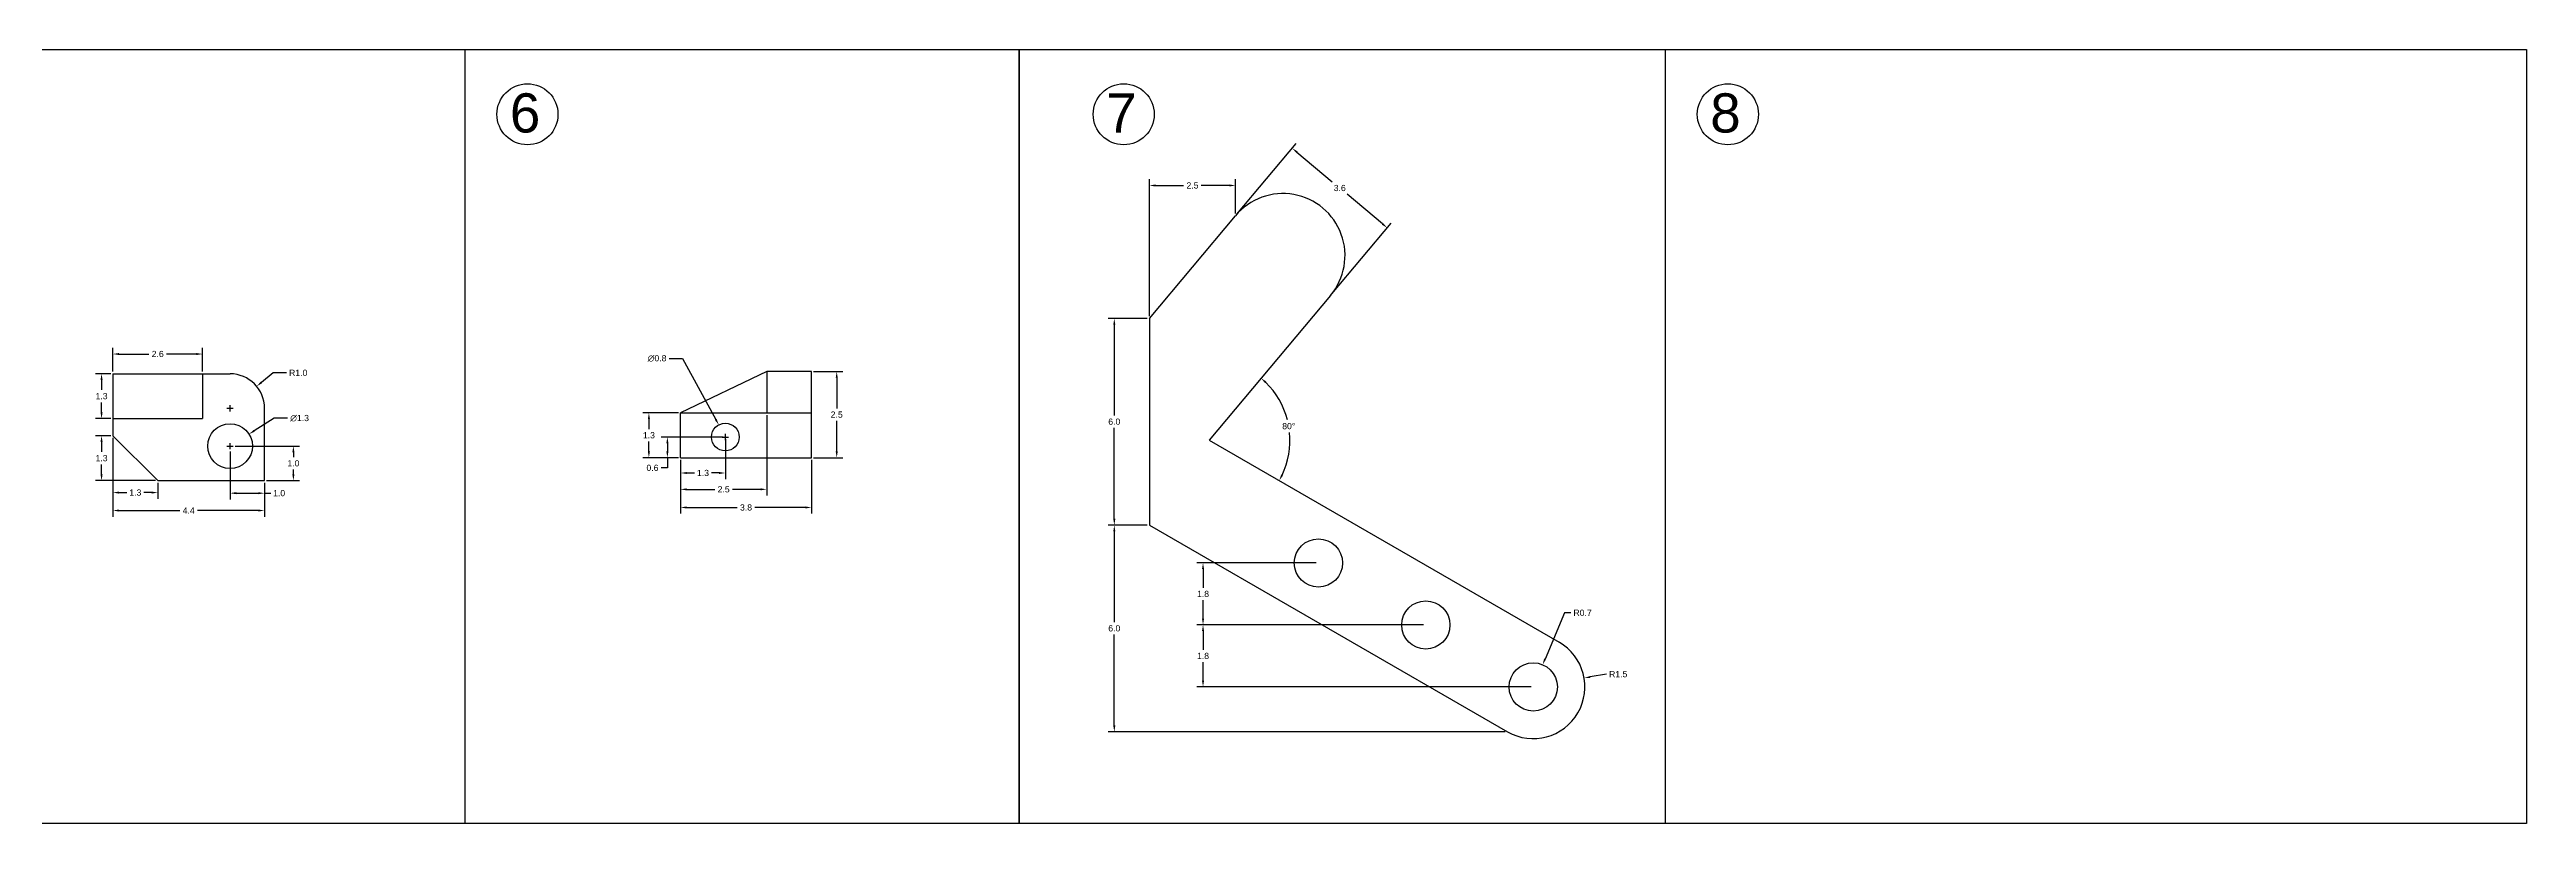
# Model space of a CAD drawing. Header units: inches. Extents: x 26 to 167, y 47 to 124.
# Drawn here: x 95.2 to 167.1, y 46.8 to 69.3 of the extents above; entities that cross this region are included whole.
import ezdxf

# ---------------------------------------------------------------- set-up
doc = ezdxf.new("R2010")
doc.units = ezdxf.units.IN
doc.header["$MEASUREMENT"] = 0
doc.layers.add('DIM', color=4, linetype='Continuous')
doc.styles.get("Standard").update_dxf_attribs({"font": 'arial.ttf'})
doc.dimstyles.get("Standard").update_dxf_attribs({"dimtxt": 0.18, "dimasz": 0.18, "dimexe": 0.18, "dimexo": 0.0625, "dimgap": 0.09, "dimtad": 0, "dimtih": 1, "dimtoh": 1, "dimdec": 1, "dimzin": 0, "dimdsep": 46, "dimtxsty": 'Standard', "dimcen": 0.09, "dimadec": 0, "dimazin": 0, "dimtfac": 1, "dimtdec": 1, "dimtofl": 0, "dimtmove": 0, "dimatfit": 3, "dimfxl": 1, "dimtolj": 1, "dimtzin": 0, "dimarcsym": 0})

# ---------------------------------------------------------------- blocks, each defined once
blk = doc.blocks.new('*D45')
at = {"layer": 'Defpoints', "color": 0, "transparency": 16777216}
for p in [(100.961, 58.111), (99.863, 57.415)]:
    blk.add_point(p, dxfattribs=at)
at = {"layer": 'DIM', "color": 0, "lineweight": -2, "transparency": 16777216}
for p, q in [((101.689, 58.573), (101.113, 58.208)), ((102.078, 58.573), (101.689, 58.573)), ((100.322, 57.763), (100.502, 57.763)), ((100.412, 57.673), (100.412, 57.853))]:
    blk.add_line(p, q, dxfattribs=at)
at = {"layer": 'DIM', "color": 0, "transparency": 16777216}
blk.add_solid([(101.097, 58.233), (101.129, 58.182), (100.961, 58.111)], dxfattribs=at)
at = {"layer": 'DIM', "color": 0, "transparency": 16777216, "insert": (102.43, 58.573), "char_height": 0.18, "attachment_point": 5}
blk.add_mtext('\\A1;∅1.3', dxfattribs=at)
blk = doc.blocks.new('*D46')
at = {"layer": 'Defpoints', "color": 0, "transparency": 16777216}
for p in [(101.184, 59.498), (100.412, 58.863)]:
    blk.add_point(p, dxfattribs=at)
at = {"layer": 'DIM', "color": 0, "lineweight": -2, "transparency": 16777216}
for p, q in [((101.661, 59.89), (101.323, 59.613)), ((102.051, 59.89), (101.661, 59.89)), ((100.412, 58.773), (100.412, 58.953)), ((100.322, 58.863), (100.502, 58.863))]:
    blk.add_line(p, q, dxfattribs=at)
at = {"layer": 'DIM', "color": 0, "transparency": 16777216}
blk.add_solid([(101.304, 59.636), (101.343, 59.59), (101.184, 59.498)], dxfattribs=at)
at = {"layer": 'DIM', "color": 0, "transparency": 16777216, "insert": (102.39, 59.89), "char_height": 0.18, "attachment_point": 5}
blk.add_mtext('\\A1;R1.0', dxfattribs=at)
blk = doc.blocks.new('*D47')
at = {"layer": 'Defpoints', "color": 0, "transparency": 16777216}
for p in [(99.612, 60.437), (97.012, 59.863), (99.612, 59.863)]:
    blk.add_point(p, dxfattribs=at)
at = {"layer": 'DIM', "color": 0, "lineweight": -2, "transparency": 16777216}
for p, q in [((97.012, 59.926), (97.012, 60.617)), ((97.192, 60.437), (98.057, 60.437)), ((99.432, 60.437), (98.567, 60.437)), ((99.612, 59.926), (99.612, 60.617))]:
    blk.add_line(p, q, dxfattribs=at)
at = {"layer": 'DIM', "color": 0, "transparency": 16777216}
for points in [[(97.192, 60.467), (97.192, 60.407), (97.012, 60.437)], [(99.432, 60.467), (99.432, 60.407), (99.612, 60.437)]]:
    blk.add_solid(points, dxfattribs=at)
at = {"layer": 'DIM', "color": 0, "transparency": 16777216, "insert": (98.312, 60.437), "char_height": 0.18, "attachment_point": 5}
blk.add_mtext('\\A1;2.6', dxfattribs=at)
blk = doc.blocks.new('*D48')
at = {"layer": 'Defpoints', "color": 0, "transparency": 16777216}
for p in [(97.012, 59.863), (96.682, 58.563), (97.012, 58.563)]:
    blk.add_point(p, dxfattribs=at)
at = {"layer": 'DIM', "color": 0, "lineweight": -2, "transparency": 16777216}
for p, q in [((96.949, 59.863), (96.502, 59.863)), ((96.682, 59.683), (96.682, 59.395)), ((96.682, 58.743), (96.682, 59.031)), ((96.949, 58.563), (96.502, 58.563))]:
    blk.add_line(p, q, dxfattribs=at)
at = {"layer": 'DIM', "color": 0, "transparency": 16777216}
for points in [[(96.652, 59.683), (96.712, 59.683), (96.682, 59.863)], [(96.652, 58.743), (96.712, 58.743), (96.682, 58.563)]]:
    blk.add_solid(points, dxfattribs=at)
at = {"layer": 'DIM', "color": 0, "transparency": 16777216, "insert": (96.682, 59.213), "char_height": 0.18, "attachment_point": 5}
blk.add_mtext('\\A1;1.3', dxfattribs=at)
blk = doc.blocks.new('*D49')
at = {"layer": 'Defpoints', "color": 0, "transparency": 16777216}
for p in [(97.012, 58.063), (96.682, 56.763), (98.312, 56.763)]:
    blk.add_point(p, dxfattribs=at)
at = {"layer": 'DIM', "color": 0, "lineweight": -2, "transparency": 16777216}
for p, q in [((96.949, 58.063), (96.502, 58.063)), ((96.682, 57.883), (96.682, 57.595)), ((96.682, 56.943), (96.682, 57.231)), ((98.249, 56.763), (96.502, 56.763))]:
    blk.add_line(p, q, dxfattribs=at)
at = {"layer": 'DIM', "color": 0, "transparency": 16777216}
for points in [[(96.652, 57.883), (96.712, 57.883), (96.682, 58.063)], [(96.652, 56.943), (96.712, 56.943), (96.682, 56.763)]]:
    blk.add_solid(points, dxfattribs=at)
at = {"layer": 'DIM', "color": 0, "transparency": 16777216, "insert": (96.682, 57.413), "char_height": 0.18, "attachment_point": 5}
blk.add_mtext('\\A1;1.3', dxfattribs=at)
blk = doc.blocks.new('*D50')
at = {"layer": 'Defpoints', "color": 0, "transparency": 16777216}
for p in [(97.012, 56.763), (97.012, 56.414), (98.312, 56.763)]:
    blk.add_point(p, dxfattribs=at)
at = {"layer": 'DIM', "color": 0, "lineweight": -2, "transparency": 16777216}
for p, q in [((97.012, 56.701), (97.012, 56.234)), ((97.192, 56.414), (97.417, 56.414)), ((98.132, 56.414), (97.907, 56.414)), ((98.312, 56.701), (98.312, 56.234))]:
    blk.add_line(p, q, dxfattribs=at)
at = {"layer": 'DIM', "color": 0, "transparency": 16777216}
for points in [[(97.192, 56.444), (97.192, 56.384), (97.012, 56.414)], [(98.132, 56.444), (98.132, 56.384), (98.312, 56.414)]]:
    blk.add_solid(points, dxfattribs=at)
at = {"layer": 'DIM', "color": 0, "transparency": 16777216, "insert": (97.662, 56.414), "char_height": 0.18, "attachment_point": 5}
blk.add_mtext('\\A1;1.3', dxfattribs=at)
blk = doc.blocks.new('*D51')
at = {"layer": 'Defpoints', "color": 0, "transparency": 16777216}
for p in [(97.012, 58.063), (101.412, 56.763), (101.412, 55.893)]:
    blk.add_point(p, dxfattribs=at)
at = {"layer": 'DIM', "color": 0, "lineweight": -2, "transparency": 16777216}
for p, q in [((97.012, 58.001), (97.012, 55.713)), ((101.412, 56.701), (101.412, 55.713)), ((97.192, 55.893), (98.955, 55.893)), ((101.232, 55.893), (99.469, 55.893))]:
    blk.add_line(p, q, dxfattribs=at)
at = {"layer": 'DIM', "color": 0, "transparency": 16777216}
for points in [[(97.192, 55.923), (97.192, 55.863), (97.012, 55.893)], [(101.232, 55.923), (101.232, 55.863), (101.412, 55.893)]]:
    blk.add_solid(points, dxfattribs=at)
at = {"layer": 'DIM', "color": 0, "transparency": 16777216, "insert": (99.212, 55.893), "char_height": 0.18, "attachment_point": 5}
blk.add_mtext('\\A1;4.4', dxfattribs=at)
blk = doc.blocks.new('*D52')
at = {"layer": 'Defpoints', "color": 0, "transparency": 16777216}
for p in [(100.412, 57.673), (101.412, 56.763), (101.412, 56.397)]:
    blk.add_point(p, dxfattribs=at)
at = {"layer": 'DIM', "color": 0, "lineweight": -2, "transparency": 16777216}
for p, q in [((100.412, 57.611), (100.412, 56.217)), ((100.592, 56.397), (101.232, 56.397)), ((101.412, 56.701), (101.412, 56.217)), ((101.412, 56.397), (101.592, 56.397))]:
    blk.add_line(p, q, dxfattribs=at)
at = {"layer": 'DIM', "color": 0, "transparency": 16777216}
for points in [[(100.592, 56.427), (100.592, 56.367), (100.412, 56.397)], [(101.232, 56.427), (101.232, 56.367), (101.412, 56.397)]]:
    blk.add_solid(points, dxfattribs=at)
at = {"layer": 'DIM', "color": 0, "transparency": 16777216, "insert": (101.837, 56.397), "char_height": 0.18, "attachment_point": 5}
blk.add_mtext('\\A1;1.0', dxfattribs=at)
blk = doc.blocks.new('*D53')
at = {"layer": 'Defpoints', "color": 0, "transparency": 16777216}
for p in [(100.502, 57.763), (101.412, 56.763), (102.25, 56.763)]:
    blk.add_point(p, dxfattribs=at)
at = {"layer": 'DIM', "color": 0, "lineweight": -2, "transparency": 16777216}
for p, q in [((100.564, 57.763), (102.43, 57.763)), ((102.25, 57.583), (102.25, 57.445)), ((102.25, 56.943), (102.25, 57.081)), ((101.474, 56.763), (102.43, 56.763))]:
    blk.add_line(p, q, dxfattribs=at)
at = {"layer": 'DIM', "color": 0, "transparency": 16777216}
for points in [[(102.22, 57.583), (102.28, 57.583), (102.25, 57.763)], [(102.22, 56.943), (102.28, 56.943), (102.25, 56.763)]]:
    blk.add_solid(points, dxfattribs=at)
at = {"layer": 'DIM', "color": 0, "transparency": 16777216, "insert": (102.25, 57.263), "char_height": 0.18, "attachment_point": 5}
blk.add_mtext('\\A1;1.0', dxfattribs=at)
blk = doc.blocks.new('*D67')
at = {"layer": 'Defpoints', "color": 0, "transparency": 16777216}
for p in [(127.096, 61.472), (126.077, 55.472), (127.096, 55.472)]:
    blk.add_point(p, dxfattribs=at)
at = {"layer": 'DIM', "color": 0, "lineweight": -2, "transparency": 16777216}
for p, q in [((127.033, 61.472), (125.897, 61.472)), ((126.077, 61.292), (126.077, 58.654)), ((126.077, 55.652), (126.077, 58.29)), ((127.033, 55.472), (125.897, 55.472))]:
    blk.add_line(p, q, dxfattribs=at)
at = {"layer": 'DIM', "color": 0, "transparency": 16777216}
for points in [[(126.047, 61.292), (126.107, 61.292), (126.077, 61.472)], [(126.047, 55.652), (126.107, 55.652), (126.077, 55.472)]]:
    blk.add_solid(points, dxfattribs=at)
at = {"layer": 'DIM', "color": 0, "transparency": 16777216, "insert": (126.077, 58.472), "char_height": 0.18, "attachment_point": 5}
blk.add_mtext('\\A1;6.0', dxfattribs=at)
blk = doc.blocks.new('*D68')
at = {"layer": 'Defpoints', "color": 0, "transparency": 16777216}
for p in [(129.596, 65.33), (129.596, 64.452), (127.096, 61.472)]:
    blk.add_point(p, dxfattribs=at)
at = {"layer": 'DIM', "color": 0, "lineweight": -2, "transparency": 16777216}
for p, q in [((127.096, 61.535), (127.096, 65.51)), ((129.596, 64.514), (129.596, 65.51)), ((127.276, 65.33), (128.09, 65.33)), ((129.416, 65.33), (128.602, 65.33))]:
    blk.add_line(p, q, dxfattribs=at)
at = {"layer": 'DIM', "color": 0, "transparency": 16777216}
for points in [[(127.276, 65.36), (127.276, 65.3), (127.096, 65.33)], [(129.416, 65.36), (129.416, 65.3), (129.596, 65.33)]]:
    blk.add_solid(points, dxfattribs=at)
at = {"layer": 'DIM', "color": 0, "transparency": 16777216, "insert": (128.346, 65.33), "char_height": 0.18, "attachment_point": 5}
blk.add_mtext('\\A1;2.5', dxfattribs=at)
blk = doc.blocks.new('*D64')
at = {"layer": 'Defpoints', "color": 0, "transparency": 16777216}
for p in [(129.596, 64.452), (133.999, 64.099), (132.353, 62.138)]:
    blk.add_point(p, dxfattribs=at)
at = {"layer": 'DIM', "color": 0, "lineweight": -2, "transparency": 16777216}
for p, q in [((129.636, 64.5), (131.357, 66.55)), ((131.379, 66.297), (132.403, 65.437)), ((133.861, 64.214), (132.837, 65.074)), ((132.394, 62.186), (134.114, 64.236))]:
    blk.add_line(p, q, dxfattribs=at)
at = {"layer": 'DIM', "color": 0, "transparency": 16777216}
for points in [[(131.398, 66.32), (131.36, 66.274), (131.241, 66.413)], [(133.88, 64.237), (133.842, 64.191), (133.999, 64.099)]]:
    blk.add_solid(points, dxfattribs=at)
at = {"layer": 'DIM', "color": 0, "transparency": 16777216, "insert": (132.62, 65.256), "char_height": 0.18, "attachment_point": 5}
blk.add_mtext('\\A1;3.6', dxfattribs=at)
blk = doc.blocks.new('*D69')
at = {"layer": 'Defpoints', "color": 0, "transparency": 16777216}
for p in [(127.096, 55.471), (126.077, 49.472), (137.486, 49.472)]:
    blk.add_point(p, dxfattribs=at)
at = {"layer": 'DIM', "color": 0, "lineweight": -2, "transparency": 16777216}
for p, q in [((127.033, 55.471), (125.897, 55.471)), ((126.077, 55.291), (126.077, 52.654)), ((126.077, 49.652), (126.077, 52.29)), ((137.423, 49.472), (125.897, 49.472))]:
    blk.add_line(p, q, dxfattribs=at)
at = {"layer": 'DIM', "color": 0, "transparency": 16777216}
for points in [[(126.047, 55.291), (126.107, 55.291), (126.077, 55.471)], [(126.047, 49.652), (126.107, 49.652), (126.077, 49.472)]]:
    blk.add_solid(points, dxfattribs=at)
at = {"layer": 'DIM', "color": 0, "transparency": 16777216, "insert": (126.077, 52.472), "char_height": 0.18, "attachment_point": 5}
blk.add_mtext('\\A1;6.0', dxfattribs=at)
blk = doc.blocks.new('*D70')
at = {"layer": 'Defpoints', "color": 0, "transparency": 16777216}
for p in [(128.652, 52.571), (135.118, 52.571), (138.236, 50.771)]:
    blk.add_point(p, dxfattribs=at)
at = {"layer": 'DIM', "color": 0, "lineweight": -2, "transparency": 16777216}
for p, q in [((135.056, 52.571), (128.472, 52.571)), ((128.652, 52.391), (128.652, 51.853)), ((128.652, 50.951), (128.652, 51.489)), ((138.173, 50.771), (128.472, 50.771))]:
    blk.add_line(p, q, dxfattribs=at)
at = {"layer": 'DIM', "color": 0, "transparency": 16777216}
for points in [[(128.622, 52.391), (128.682, 52.391), (128.652, 52.571)], [(128.622, 50.951), (128.682, 50.951), (128.652, 50.771)]]:
    blk.add_solid(points, dxfattribs=at)
at = {"layer": 'DIM', "color": 0, "transparency": 16777216, "insert": (128.652, 51.671), "char_height": 0.18, "attachment_point": 5}
blk.add_mtext('\\A1;1.8', dxfattribs=at)
blk = doc.blocks.new('*D71')
at = {"layer": 'Defpoints', "color": 0, "transparency": 16777216}
for p in [(128.652, 54.371), (132.001, 54.371), (135.118, 52.571)]:
    blk.add_point(p, dxfattribs=at)
at = {"layer": 'DIM', "color": 0, "lineweight": -2, "transparency": 16777216}
for p, q in [((131.938, 54.371), (128.472, 54.371)), ((128.652, 54.191), (128.652, 53.653)), ((128.652, 52.751), (128.652, 53.289)), ((135.056, 52.571), (128.472, 52.571))]:
    blk.add_line(p, q, dxfattribs=at)
at = {"layer": 'DIM', "color": 0, "transparency": 16777216}
for points in [[(128.622, 54.191), (128.682, 54.191), (128.652, 54.371)], [(128.622, 52.751), (128.682, 52.751), (128.652, 52.571)]]:
    blk.add_solid(points, dxfattribs=at)
at = {"layer": 'DIM', "color": 0, "transparency": 16777216, "insert": (128.652, 53.471), "char_height": 0.18, "attachment_point": 5}
blk.add_mtext('\\A1;1.8', dxfattribs=at)
blk = doc.blocks.new('*D72')
at = {"layer": 'Defpoints', "color": 0, "transparency": 16777216}
for p in [(132.353, 62.138), (128.827, 57.935), (128.827, 57.935), (131.173, 57.799), (138.986, 52.07)]:
    blk.add_point(p, dxfattribs=at)
at = {"layer": 'DIM', "color": 0, "lineweight": -2, "transparency": 16777216}
for start, end in [(14.54074, 45.60949), (334.39051, 5.52201)]:
    blk.add_arc((128.827, 57.935), 2.35, start, end, dxfattribs=at)
at = {"layer": 'DIM', "color": 0, "transparency": 16777216}
for points in [[(130.451, 59.592), (130.491, 59.637), (130.338, 59.735)], [(130.973, 56.906), (130.919, 56.934), (130.862, 56.761)]]:
    blk.add_solid(points, dxfattribs=at)
at = {"layer": 'DIM', "color": 0, "transparency": 16777216, "insert": (131.141, 58.343), "char_height": 0.18, "attachment_point": 5}
blk.add_mtext('\\A1;80°', dxfattribs=at)
blk = doc.blocks.new('*D65')
at = {"layer": 'Defpoints', "color": 0, "transparency": 16777216}
for p in [(138.236, 50.771), (139.714, 51.029)]:
    blk.add_point(p, dxfattribs=at)
at = {"layer": 'DIM', "color": 0, "lineweight": -2, "transparency": 16777216}
blk.add_line((140.361, 51.142), (139.891, 51.06), dxfattribs=at)
at = {"layer": 'DIM', "color": 0, "transparency": 16777216}
blk.add_solid([(139.886, 51.09), (139.896, 51.031), (139.714, 51.029)], dxfattribs=at)
at = {"layer": 'DIM', "color": 0, "transparency": 16777216, "insert": (140.702, 51.142), "char_height": 0.18, "attachment_point": 5}
blk.add_mtext('\\A1;R1.5', dxfattribs=at)
blk = doc.blocks.new('*D66')
at = {"layer": 'Defpoints', "color": 0, "transparency": 16777216}
for p in [(138.509, 51.416), (138.236, 50.771)]:
    blk.add_point(p, dxfattribs=at)
at = {"layer": 'DIM', "color": 0, "lineweight": -2, "transparency": 16777216}
for p, q in [((139.148, 52.923), (138.579, 51.582)), ((139.328, 52.923), (139.148, 52.923))]:
    blk.add_line(p, q, dxfattribs=at)
at = {"layer": 'DIM', "color": 0, "transparency": 16777216}
blk.add_solid([(138.552, 51.593), (138.607, 51.57), (138.509, 51.416)], dxfattribs=at)
at = {"layer": 'DIM', "color": 0, "transparency": 16777216, "insert": (139.668, 52.923), "char_height": 0.18, "attachment_point": 5}
blk.add_mtext('\\A1;R0.7', dxfattribs=at)
blk = doc.blocks.new('*D73')
at = {"layer": 'Defpoints', "color": 0, "transparency": 16777216}
for p in [(113.488, 57.427), (117.288, 57.427), (117.288, 55.982)]:
    blk.add_point(p, dxfattribs=at)
at = {"layer": 'DIM', "color": 0, "lineweight": -2, "transparency": 16777216}
for p, q in [((113.488, 57.365), (113.488, 55.802)), ((117.288, 57.365), (117.288, 55.802)), ((113.668, 55.982), (115.134, 55.982)), ((117.108, 55.982), (115.642, 55.982))]:
    blk.add_line(p, q, dxfattribs=at)
at = {"layer": 'DIM', "color": 0, "transparency": 16777216}
for points in [[(113.668, 56.012), (113.668, 55.952), (113.488, 55.982)], [(117.108, 56.012), (117.108, 55.952), (117.288, 55.982)]]:
    blk.add_solid(points, dxfattribs=at)
at = {"layer": 'DIM', "color": 0, "transparency": 16777216, "insert": (115.388, 55.982), "char_height": 0.18, "attachment_point": 5}
blk.add_mtext('\\A1;3.8', dxfattribs=at)
blk = doc.blocks.new('*D74')
at = {"layer": 'Defpoints', "color": 0, "transparency": 16777216}
for p in [(115.988, 58.727), (113.488, 57.427), (113.488, 56.508)]:
    blk.add_point(p, dxfattribs=at)
at = {"layer": 'DIM', "color": 0, "lineweight": -2, "transparency": 16777216}
for p, q in [((115.988, 58.665), (115.988, 56.328)), ((113.488, 57.365), (113.488, 56.328)), ((113.668, 56.508), (114.482, 56.508)), ((115.808, 56.508), (114.994, 56.508))]:
    blk.add_line(p, q, dxfattribs=at)
at = {"layer": 'DIM', "color": 0, "transparency": 16777216}
for points in [[(113.668, 56.538), (113.668, 56.478), (113.488, 56.508)], [(115.808, 56.538), (115.808, 56.478), (115.988, 56.508)]]:
    blk.add_solid(points, dxfattribs=at)
at = {"layer": 'DIM', "color": 0, "transparency": 16777216, "insert": (114.738, 56.508), "char_height": 0.18, "attachment_point": 5}
blk.add_mtext('\\A1;2.5', dxfattribs=at)
blk = doc.blocks.new('*D75')
at = {"layer": 'Defpoints', "color": 0, "transparency": 16777216}
for p in [(114.788, 58.027), (113.488, 57.427), (114.788, 56.983)]:
    blk.add_point(p, dxfattribs=at)
at = {"layer": 'DIM', "color": 0, "lineweight": -2, "transparency": 16777216}
for p, q in [((114.788, 57.965), (114.788, 56.803)), ((113.488, 57.365), (113.488, 56.803)), ((113.668, 56.983), (113.893, 56.983)), ((114.608, 56.983), (114.383, 56.983))]:
    blk.add_line(p, q, dxfattribs=at)
at = {"layer": 'DIM', "color": 0, "transparency": 16777216}
for points in [[(113.668, 57.013), (113.668, 56.953), (113.488, 56.983)], [(114.608, 57.013), (114.608, 56.953), (114.788, 56.983)]]:
    blk.add_solid(points, dxfattribs=at)
at = {"layer": 'DIM', "color": 0, "transparency": 16777216, "insert": (114.138, 56.983), "char_height": 0.18, "attachment_point": 5}
blk.add_mtext('\\A1;1.3', dxfattribs=at)
blk = doc.blocks.new('*D76')
at = {"layer": 'Defpoints', "color": 0, "transparency": 16777216}
for p in [(113.488, 58.727), (112.569, 57.427), (113.488, 57.427)]:
    blk.add_point(p, dxfattribs=at)
at = {"layer": 'DIM', "color": 0, "lineweight": -2, "transparency": 16777216}
for p, q in [((113.425, 58.727), (112.389, 58.727)), ((112.569, 58.547), (112.569, 58.259)), ((112.569, 57.607), (112.569, 57.895)), ((113.425, 57.427), (112.389, 57.427))]:
    blk.add_line(p, q, dxfattribs=at)
at = {"layer": 'DIM', "color": 0, "transparency": 16777216}
for points in [[(112.539, 58.547), (112.599, 58.547), (112.569, 58.727)], [(112.539, 57.607), (112.599, 57.607), (112.569, 57.427)]]:
    blk.add_solid(points, dxfattribs=at)
at = {"layer": 'DIM', "color": 0, "transparency": 16777216, "insert": (112.569, 58.077), "char_height": 0.18, "attachment_point": 5}
blk.add_mtext('\\A1;1.3', dxfattribs=at)
blk = doc.blocks.new('*D77')
at = {"layer": 'Defpoints', "color": 0, "transparency": 16777216}
for p in [(113.105, 58.027), (114.788, 58.027), (113.488, 57.427)]:
    blk.add_point(p, dxfattribs=at)
at = {"layer": 'DIM', "color": 0, "lineweight": -2, "transparency": 16777216}
for p, q in [((114.725, 58.027), (112.925, 58.027)), ((113.105, 57.847), (113.105, 57.607)), ((113.425, 57.427), (112.925, 57.427)), ((113.105, 57.131), (112.925, 57.131)), ((113.105, 57.427), (113.105, 57.131))]:
    blk.add_line(p, q, dxfattribs=at)
at = {"layer": 'DIM', "color": 0, "transparency": 16777216}
for points in [[(113.075, 57.847), (113.135, 57.847), (113.105, 58.027)], [(113.075, 57.607), (113.135, 57.607), (113.105, 57.427)]]:
    blk.add_solid(points, dxfattribs=at)
at = {"layer": 'DIM', "color": 0, "transparency": 16777216, "insert": (112.672, 57.131), "char_height": 0.18, "attachment_point": 5}
blk.add_mtext('\\A1;0.6', dxfattribs=at)
blk = doc.blocks.new('*D78')
at = {"layer": 'Defpoints', "color": 0, "transparency": 16777216}
for p in [(117.288, 59.927), (118.02, 59.927), (117.288, 57.427)]:
    blk.add_point(p, dxfattribs=at)
at = {"layer": 'DIM', "color": 0, "lineweight": -2, "transparency": 16777216}
for p, q in [((117.35, 59.927), (118.2, 59.927)), ((118.02, 59.747), (118.02, 58.859)), ((118.02, 57.607), (118.02, 58.495)), ((117.35, 57.427), (118.2, 57.427))]:
    blk.add_line(p, q, dxfattribs=at)
at = {"layer": 'DIM', "color": 0, "transparency": 16777216}
for points in [[(117.99, 59.747), (118.05, 59.747), (118.02, 59.927)], [(117.99, 57.607), (118.05, 57.607), (118.02, 57.427)]]:
    blk.add_solid(points, dxfattribs=at)
at = {"layer": 'DIM', "color": 0, "transparency": 16777216, "insert": (118.02, 58.677), "char_height": 0.18, "attachment_point": 5}
blk.add_mtext('\\A1;2.5', dxfattribs=at)
blk = doc.blocks.new('*D79')
at = {"layer": 'Defpoints', "color": 0, "transparency": 16777216}
for p in [(114.597, 58.379), (114.979, 57.676)]:
    blk.add_point(p, dxfattribs=at)
at = {"layer": 'DIM', "color": 0, "lineweight": -2, "transparency": 16777216}
for p, q in [((113.158, 60.309), (113.547, 60.309)), ((113.547, 60.309), (114.511, 58.537)), ((114.698, 58.027), (114.878, 58.027)), ((114.788, 57.937), (114.788, 58.117))]:
    blk.add_line(p, q, dxfattribs=at)
at = {"layer": 'DIM', "color": 0, "transparency": 16777216}
blk.add_solid([(114.537, 58.551), (114.484, 58.522), (114.597, 58.379)], dxfattribs=at)
at = {"layer": 'DIM', "color": 0, "transparency": 16777216, "insert": (112.806, 60.309), "char_height": 0.18, "attachment_point": 5}
blk.add_mtext('\\A1;∅0.8', dxfattribs=at)

msp = doc.modelspace()

# ---------------------------------------------------------------- linework, layer by layer
for p, q in [((127.096, 61.472), (129.596, 64.452)), ((132.353, 62.138), (128.827, 57.935)), ((97.012, 59.863), (100.412, 59.863)), ((97.012, 59.863), (97.012, 58.063)), ((99.612, 59.863), (99.612, 58.563)), ((115.988, 59.927), (113.488, 58.727)), ((117.288, 59.927), (115.988, 59.927)), ((115.988, 59.927), (115.988, 58.727)), ((117.288, 57.427), (117.288, 59.927)), ((117.288, 58.677), (117.288, 59.927)), ((97.012, 58.563), (99.612, 58.563)), ((101.412, 56.763), (101.412, 58.863)), ((113.488, 57.427), (113.488, 58.727)), ((113.488, 58.727), (117.288, 58.727)), ((98.312, 56.763), (97.012, 58.063)), ((113.488, 57.427), (117.288, 57.427)), ((98.312, 56.763), (101.412, 56.763))]:
    msp.add_line(p, q)
for points in [[(127.096, 61.472), (127.096, 55.471), (137.486, 49.472)], [(128.827, 57.935), (138.986, 52.07)]]:
    msp.add_lwpolyline(points)
for centre, radius in [((109.044, 67.397), 0.886), ((126.351, 67.397), 0.886), ((143.885, 67.397), 0.886), ((100.412, 57.763), 0.65), ((114.788, 58.027), 0.4), ((132.001, 54.371), 0.7), ((135.118, 52.571), 0.7), ((138.236, 50.771), 0.7)]:
    msp.add_circle(centre, radius)
for centre, radius, start, end in [((130.974, 63.295), 1.8, 320, 140), ((100.412, 58.863), 1, 0, 90), ((138.236, 50.771), 1.5, 240, 60)]:
    msp.add_arc(centre, radius, start, end)
at = {"layer": 'Defpoints', "color": 252, "true_color": 0x939598}
for points in [[(167.065, 46.807), (26.786, 46.807), (26.786, 69.277), (167.065, 69.277)], [(107.224, 69.277), (107.224, 46.807)], [(142.065, 69.277), (142.065, 46.807)], [(167.065, 69.277), (167.065, 46.807)]]:
    msp.add_lwpolyline(points, dxfattribs=at)
at = {"layer": 'Defpoints'}
msp.add_lwpolyline([(123.311, 69.277), (142.065, 69.277), (142.065, 46.807), (123.311, 46.807)], close=True, dxfattribs=at)
at = {"layer": 'DIM', "color": 252, "true_color": 0x939598}
msp.add_lwpolyline([(123.311, 69.277), (123.311, 46.807)], dxfattribs=at)

# ---------------------------------------------------------------- texts
for s, p in [('6', (108.534, 66.868)), ('7', (125.841, 66.868)), ('8', (143.374, 66.868))]:
    msp.add_text(s, height=1.137).set_placement(p)

# ---------------------------------------------------------------- dimensions: what is measured, and where the dimension line sits
at = {"layer": 'DIM'}
dim = msp.add_aligned_dim(p1=(129.596, 64.452), p2=(132.353, 62.138), distance=2.56, dimstyle='Standard', dxfattribs=at)
dim.commit()
dim.dimension.update_dxf_attribs({"geometry": '*D64', "text_midpoint": (132.62, 65.256)})
for base, p1, p2, picture, middle in [((129.596, 65.33), (127.096, 61.472), (129.596, 64.452), '*D68', (128.346, 65.33)), ((99.612, 60.437), (97.012, 59.863), (99.612, 59.863), '*D47', (98.312, 60.437)), ((113.488, 56.508), (115.988, 58.727), (113.488, 57.427), '*D74', (114.738, 56.508)), ((101.412, 55.893), (97.012, 58.063), (101.412, 56.763), '*D51', (99.212, 55.893)), ((101.412, 56.397), (100.412, 57.673), (101.412, 56.763), '*D52', (101.837, 56.397)), ((114.788, 56.983), (113.488, 57.427), (114.788, 58.027), '*D75', (114.138, 56.983)), ((117.288, 55.982), (113.488, 57.427), (117.288, 57.427), '*D73', (115.388, 55.982)), ((97.012, 56.414), (98.312, 56.763), (97.012, 56.763), '*D50', (97.662, 56.414))]:
    dim = msp.add_linear_dim(base=base, p1=p1, p2=p2, dimstyle='Standard', dxfattribs=at)
    dim.commit()
    dim.dimension.update_dxf_attribs({"geometry": picture, "text_midpoint": middle})
dim = msp.add_angular_dim_2l(base=(131.173, 57.799), line1=((128.827, 57.935), (138.986, 52.07)), line2=((132.353, 62.138), (128.827, 57.935)), dimstyle='Standard', dxfattribs=at)
dim.commit()
dim.dimension.update_dxf_attribs({"geometry": '*D72', "text_midpoint": (131.141, 58.343)})
for base, p1, p2, picture, middle in [((126.077, 55.472), (127.096, 61.472), (127.096, 55.472), '*D67', (126.077, 58.472)), ((96.682, 58.563), (97.012, 59.863), (97.012, 58.563), '*D48', (96.682, 59.213)), ((118.02, 59.927), (117.288, 57.427), (117.288, 59.927), '*D78', (118.02, 58.677)), ((112.569, 57.427), (113.488, 58.727), (113.488, 57.427), '*D76', (112.569, 58.077)), ((96.682, 56.763), (97.012, 58.063), (98.312, 56.763), '*D49', (96.682, 57.413)), ((102.25, 56.763), (100.502, 57.763), (101.412, 56.763), '*D53', (102.25, 57.263)), ((126.077, 49.472), (127.096, 55.471), (137.486, 49.472), '*D69', (126.077, 52.472)), ((128.652, 54.371), (135.118, 52.571), (132.001, 54.371), '*D71', (128.652, 53.471)), ((128.652, 52.571), (138.236, 50.771), (135.118, 52.571), '*D70', (128.652, 51.671))]:
    dim = msp.add_linear_dim(base=base, p1=p1, p2=p2, angle=90, dimstyle='Standard', dxfattribs=at)
    dim.commit()
    dim.dimension.update_dxf_attribs({"geometry": picture, "text_midpoint": middle})
for p1, p2, picture, middle in [((114.979, 57.676), (114.597, 58.379), '*D79', (112.806, 60.309)), ((99.863, 57.415), (100.961, 58.111), '*D45', (102.43, 58.573))]:
    dim = msp.add_diameter_dim_2p(p1=p1, p2=p2, dimstyle='Standard', dxfattribs=at)
    dim.commit()
    dim.dimension.update_dxf_attribs({"geometry": picture, "text_midpoint": middle, "dimtype": 163})
dim = msp.add_radius_dim(center=(100.412, 58.863), mpoint=(101.184, 59.498), dimstyle='Standard', dxfattribs=at)
dim.commit()
dim.dimension.update_dxf_attribs({"geometry": '*D46', "text_midpoint": (102.39, 59.89), "dimtype": 164})
dim = msp.add_linear_dim(base=(113.105, 58.027), p1=(113.488, 57.427), p2=(114.788, 58.027), angle=90, dimstyle='Standard', dxfattribs=at)
dim.commit()
dim.dimension.update_dxf_attribs({"geometry": '*D77', "text_midpoint": (112.672, 57.131), "dimtype": 160})
for mpoint, picture, middle in [((138.509, 51.416), '*D66', (139.668, 52.923)), ((139.714, 51.029), '*D65', (140.361, 51.142))]:
    dim = msp.add_radius_dim(center=(138.236, 50.771), mpoint=mpoint, dimstyle='Standard', override={"dimcen": 0}, dxfattribs=at)
    dim.commit()
    dim.dimension.update_dxf_attribs({"geometry": picture, "text_midpoint": middle, "dimtype": 164})

doc.saveas('drawing.dxf')
